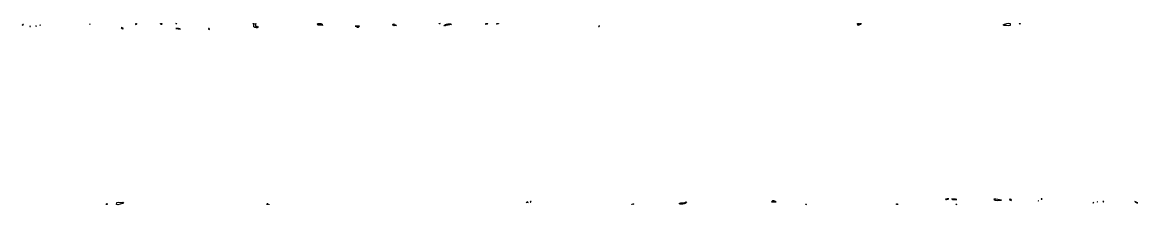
# Model space of a CAD drawing. Header units: centimetres. Extents: x -9.9 to 9.9, y -1.6 to 1.6.
# Drawn here: x -9.23 to 9.8, y -1.56 to 1.56 of the extents above; entities that cross this region are included whole.
import ezdxf

# ---------------------------------------------------------------- set-up
doc = ezdxf.new("R2010")
doc.units = ezdxf.units.CM
doc.header["$MEASUREMENT"] = 0
doc.layers.add('Camada 1', color=7, linetype='Continuous')

msp = doc.modelspace()

# ---------------------------------------------------------------- linework, layer by layer
at = {"layer": 'Camada 1'}
for points, knots in [([(-9.20911, 1.51638), (-9.21742, 1.52421), (-9.22144, 1.52421), (-9.22514, 1.51596), (-9.22514, 1.51596), (-9.22158, 1.53204), (-9.18924, 1.53308), (-9.20911, 1.51638)], [0, 0, 0, 0, 0.33333333, 0.33333333, 0.33333333, 0.33333333, 1, 1, 1, 1]), ([(-8.07204, 1.53371), (-8.07355, 1.53432), (-8.07453, 1.53464), (-8.07627, 1.53556), (-8.07627, 1.53556), (-8.07476, 1.53257), (-8.0746, 1.53093), (-8.07378, 1.52865), (-8.07378, 1.52865), (-8.07318, 1.5303), (-8.07265, 1.53204), (-8.07204, 1.53371), (-8.07204, 1.53371), (-8.07204, 1.53371), (-8.07204, 1.53371), (-8.07204, 1.53371)], [0, 0, 0, 0, 0.2, 0.2, 0.2, 0.2, 0.4, 0.4, 0.4, 0.4, 0.6, 0.6, 0.6, 0.6, 1, 1, 1, 1]), ([(-7.28083, 1.52186), (-7.2794, 1.52866), (-7.27784, 1.53557), (-7.27578, 1.54218), (-7.27578, 1.54218), (-7.27578, 1.54218), (-7.28707, 1.54218), (-7.28707, 1.54218), (-7.28707, 1.54218), (-7.29348, 1.5272), (-7.29136, 1.5204), (-7.28083, 1.52186), (-7.28083, 1.52186), (-7.28083, 1.52186), (-7.28083, 1.52186), (-7.28083, 1.52186)], [0, 0, 0, 0, 0.2, 0.2, 0.2, 0.2, 0.4, 0.4, 0.4, 0.4, 0.6, 0.6, 0.6, 0.6, 1, 1, 1, 1]), ([(-6.85363, 1.52453), (-6.84471, 1.52773), (-6.84482, 1.53527), (-6.84553, 1.54218), (-6.84553, 1.54218), (-6.84553, 1.54218), (-6.86766, 1.54218), (-6.86766, 1.54218), (-6.86766, 1.54218), (-6.86922, 1.52813), (-6.86451, 1.52225), (-6.85363, 1.52453), (-6.85363, 1.52453), (-6.85363, 1.52453), (-6.85363, 1.52453), (-6.85363, 1.52453)], [0, 0, 0, 0, 0.2, 0.2, 0.2, 0.2, 0.4, 0.4, 0.4, 0.4, 0.6, 0.6, 0.6, 0.6, 1, 1, 1, 1]), ([(-6.59186, 1.54215), (-6.59186, 1.54215), (-6.60821, 1.54215), (-6.60821, 1.54215), (-6.60821, 1.54215), (-6.6, 1.54001), (-6.59352, 1.53927), (-6.59186, 1.54215)], [0, 0, 0, 0, 0.33333333, 0.33333333, 0.33333333, 0.33333333, 1, 1, 1, 1]), ([(-5.27735, 1.54215), (-5.27735, 1.54215), (-5.28767, 1.54215), (-5.28767, 1.54215), (-5.28767, 1.54215), (-5.28632, 1.53781), (-5.28484, 1.53371), (-5.2837, 1.52937), (-5.2837, 1.52937), (-5.28156, 1.5335), (-5.27923, 1.53763), (-5.27735, 1.54215)], [0, 0, 0, 0, 0.25, 0.25, 0.25, 0.25, 0.5, 0.5, 0.5, 0.5, 1, 1, 1, 1]), ([(-5.2759, 1.48585), (-5.25214, 1.47492), (-5.22118, 1.46286), (-5.20531, 1.47955), (-5.20531, 1.47955), (-5.20899, 1.50482), (-5.23317, 1.49069), (-5.24714, 1.49667), (-5.24714, 1.49667), (-5.25058, 1.4981), (-5.24259, 1.53988), (-5.24307, 1.54215), (-5.24307, 1.54215), (-5.28492, 1.54432), (-5.28003, 1.52329), (-5.2759, 1.48585), (-5.2759, 1.48585), (-5.2759, 1.48585), (-5.2759, 1.48585), (-5.2759, 1.48585)], [0, 0, 0, 0, 0.16666667, 0.16666667, 0.16666667, 0.16666667, 0.33333333, 0.33333333, 0.33333333, 0.33333333, 0.5, 0.5, 0.5, 0.5, 0.66666667, 0.66666667, 0.66666667, 0.66666667, 1, 1, 1, 1]), ([(-4.18203, 1.51617), (-4.15708, 1.51763), (-4.13237, 1.51606), (-4.10781, 1.51154), (-4.10781, 1.51154), (-4.10194, 1.54681), (-4.15541, 1.54734), (-4.18203, 1.54218), (-4.18203, 1.54218), (-4.19235, 1.53556), (-4.20669, 1.52773), (-4.18203, 1.51617), (-4.18203, 1.51617), (-4.18203, 1.51617), (-4.18203, 1.51617), (-4.18203, 1.51617)], [0, 0, 0, 0, 0.2, 0.2, 0.2, 0.2, 0.4, 0.4, 0.4, 0.4, 0.6, 0.6, 0.6, 0.6, 1, 1, 1, 1]), ([(-2.84631, 1.51183), (-2.86293, 1.52752), (-2.88298, 1.51926), (-2.89912, 1.51874), (-2.89912, 1.51874), (-2.89129, 1.5271), (-2.88732, 1.53112), (-2.88332, 1.53525), (-2.88332, 1.53525), (-2.89136, 1.53464), (-2.89957, 1.53454), (-2.90777, 1.53432), (-2.90777, 1.53432), (-2.89608, 1.48759), (-2.88917, 1.5077), (-2.84631, 1.51183), (-2.84631, 1.51183), (-2.84631, 1.51183), (-2.84631, 1.51183), (-2.84631, 1.51183)], [0, 0, 0, 0, 0.16666667, 0.16666667, 0.16666667, 0.16666667, 0.33333333, 0.33333333, 0.33333333, 0.33333333, 0.5, 0.5, 0.5, 0.5, 0.66666667, 0.66666667, 0.66666667, 0.66666667, 1, 1, 1, 1]), ([(-2.10201, 1.54215), (-2.10201, 1.54215), (-2.11667, 1.54215), (-2.11667, 1.54215), (-2.11667, 1.54215), (-2.1159, 1.5399), (-2.11527, 1.53763), (-2.11455, 1.53535), (-2.11455, 1.53535), (-2.11042, 1.53596), (-2.10619, 1.53763), (-2.10201, 1.54215), (-2.10201, 1.54215), (-2.10201, 1.54215), (-2.10201, 1.54215), (-2.10201, 1.54215)], [0, 0, 0, 0, 0.2, 0.2, 0.2, 0.2, 0.4, 0.4, 0.4, 0.4, 0.6, 0.6, 0.6, 0.6, 1, 1, 1, 1]), ([(-1.90775, 1.52649), (-1.94725, 1.56393), (-2.05303, 1.51503), (-2.02451, 1.49948), (-2.02451, 1.49948), (-1.9849, 1.53268), (-1.93955, 1.50553), (-1.90775, 1.52649), (-1.90775, 1.52649), (-1.90775, 1.52649), (-1.90775, 1.52649), (-1.90775, 1.52649)], [0, 0, 0, 0, 0.25, 0.25, 0.25, 0.25, 0.5, 0.5, 0.5, 0.5, 1, 1, 1, 1]), ([(-1.28368, 1.54215), (-1.28368, 1.54215), (-1.32308, 1.54215), (-1.32308, 1.54215), (-1.32308, 1.54215), (-1.32139, 1.53617), (-1.31983, 1.52998), (-1.3185, 1.52368), (-1.3185, 1.52368), (-1.30458, 1.5271), (-1.29178, 1.53204), (-1.28368, 1.54215), (-1.28368, 1.54215), (-1.28368, 1.54215), (-1.28368, 1.54215), (-1.28368, 1.54215)], [0, 0, 0, 0, 0.2, 0.2, 0.2, 0.2, 0.4, 0.4, 0.4, 0.4, 0.6, 0.6, 0.6, 0.6, 1, 1, 1, 1]), ([(-1.10649, 1.53752), (-1.10469, 1.53948), (-1.10469, 1.54062), (-1.10374, 1.54215), (-1.10374, 1.54215), (-1.11639, 1.54247), (-1.12874, 1.5403), (-1.14091, 1.53585), (-1.14091, 1.53585), (-1.13403, 1.53091), (-1.12342, 1.53019), (-1.10649, 1.53752), (-1.10649, 1.53752), (-1.10649, 1.53752), (-1.10649, 1.53752), (-1.10649, 1.53752)], [0, 0, 0, 0, 0.2, 0.2, 0.2, 0.2, 0.4, 0.4, 0.4, 0.4, 0.6, 0.6, 0.6, 0.6, 1, 1, 1, 1]), ([(5.03793, 1.51183), (5.03917, 1.5172), (5.04042, 1.53019), (5.04145, 1.54215), (5.04145, 1.54215), (5.03711, 1.54236), (5.0211, 1.54421), (5.0179, 1.54072), (5.0179, 1.54072), (5.01618, 1.5176), (5.02288, 1.50802), (5.03793, 1.51183), (5.03793, 1.51183), (5.03793, 1.51183), (5.03793, 1.51183), (5.03793, 1.51183)], [0, 0, 0, 0, 0.2, 0.2, 0.2, 0.2, 0.4, 0.4, 0.4, 0.4, 0.6, 0.6, 0.6, 0.6, 1, 1, 1, 1]), ([(5.08045, 1.54215), (5.08045, 1.54215), (5.05269, 1.54215), (5.05269, 1.54215), (5.05269, 1.54215), (5.05301, 1.53998), (5.0533, 1.53884), (5.05362, 1.53628), (5.05362, 1.53628), (5.06907, 1.51926), (5.07301, 1.53122), (5.08045, 1.54215), (5.08045, 1.54215), (5.08045, 1.54215), (5.08045, 1.54215), (5.08045, 1.54215)], [0, 0, 0, 0, 0.2, 0.2, 0.2, 0.2, 0.4, 0.4, 0.4, 0.4, 0.6, 0.6, 0.6, 0.6, 1, 1, 1, 1]), ([(7.5193, 1.50709), (7.5515, 1.51577), (7.6413, 1.48172), (7.62368, 1.54154), (7.62368, 1.54154), (7.60728, 1.56125), (7.51838, 1.52773), (7.50269, 1.52257), (7.50269, 1.52257), (7.50702, 1.51474), (7.51104, 1.5109), (7.5193, 1.50709), (7.5193, 1.50709), (7.5193, 1.50709), (7.5193, 1.50709), (7.5193, 1.50709)], [0, 0, 0, 0, 0.2, 0.2, 0.2, 0.2, 0.4, 0.4, 0.4, 0.4, 0.6, 0.6, 0.6, 0.6, 1, 1, 1, 1]), ([(7.79994, 1.54215), (7.79994, 1.54215), (7.77684, 1.54215), (7.77684, 1.54215), (7.77684, 1.54215), (7.78023, 1.53895), (7.78311, 1.53474), (7.78592, 1.52937), (7.78592, 1.52937), (7.78962, 1.53339), (7.7951, 1.53741), (7.79994, 1.54215), (7.79994, 1.54215), (7.79994, 1.54215), (7.79994, 1.54215), (7.79994, 1.54215)], [0, 0, 0, 0, 0.2, 0.2, 0.2, 0.2, 0.4, 0.4, 0.4, 0.4, 0.6, 0.6, 0.6, 0.6, 1, 1, 1, 1]), ([(-9.09921, 1.49471), (-9.09932, 1.50275), (-9.09958, 1.50688), (-9.08307, 1.49513), (-9.08307, 1.49513), (-9.09111, 1.49492), (-9.09524, 1.49482), (-9.09921, 1.49471)], [0, 0, 0, 0, 0.33333333, 0.33333333, 0.33333333, 0.33333333, 1, 1, 1, 1]), ([(-8.99401, 1.49741), (-8.99412, 1.50133), (-8.99824, 1.50524), (-8.98591, 1.49762), (-8.98591, 1.49762), (-8.98591, 1.49762), (-8.99004, 1.49741), (-8.99401, 1.49741)], [0, 0, 0, 0, 0.33333333, 0.33333333, 0.33333333, 0.33333333, 1, 1, 1, 1]), ([(-8.92548, 1.50709), (-8.9291, 1.51389), (-8.92307, 1.51587), (-8.91392, 1.51677), (-8.91392, 1.51677), (-8.91789, 1.51588), (-8.92175, 1.51297), (-8.92548, 1.50709)], [0, 0, 0, 0, 0.33333333, 0.33333333, 0.33333333, 0.33333333, 1, 1, 1, 1]), ([(-7.53629, 1.46799), (-7.53277, 1.4881), (-7.51174, 1.46045), (-7.49957, 1.46066), (-7.49957, 1.46066), (-7.51512, 1.42809), (-7.5488, 1.48357), (-7.53629, 1.46799)], [0, 0, 0, 0, 0.33333333, 0.33333333, 0.33333333, 0.33333333, 1, 1, 1, 1]), ([(-6.52796, 1.44788), (-6.55508, 1.45161), (-6.58228, 1.45439), (-6.60919, 1.45788), (-6.60919, 1.45788), (-6.59903, 1.46069), (-6.52066, 1.45407), (-6.52796, 1.44788), (-6.52796, 1.44788), (-6.52796, 1.44788), (-6.52796, 1.44788), (-6.52796, 1.44788)], [0, 0, 0, 0, 0.25, 0.25, 0.25, 0.25, 0.5, 0.5, 0.5, 0.5, 1, 1, 1, 1]), ([(-6.05073, 1.45923), (-6.03856, 1.46357), (-6.03459, 1.45965), (-6.03422, 1.44354), (-6.03422, 1.44354), (-6.05036, 1.44325), (-6.05435, 1.44698), (-6.05073, 1.45923)], [0, 0, 0, 0, 0.33333333, 0.33333333, 0.33333333, 0.33333333, 1, 1, 1, 1]), ([(-3.54759, 1.49648), (-3.51994, 1.49492), (-3.49097, 1.49648), (-3.47332, 1.49701), (-3.47332, 1.49701), (-3.49446, 1.45791), (-3.52306, 1.49307), (-3.54759, 1.49648)], [0, 0, 0, 0, 0.33333333, 0.33333333, 0.33333333, 0.33333333, 1, 1, 1, 1]), ([(0.61465, 1.49019), (0.61261, 1.49019), (0.60415, 1.48998), (0.59859, 1.48987), (0.59859, 1.48987), (0.6065, 1.49823), (0.62219, 1.51463), (0.61465, 1.49019)], [0, 0, 0, 0, 0.33333333, 0.33333333, 0.33333333, 0.33333333, 1, 1, 1, 1]), ([(-7.51173, -1.50688), (-7.54422, -1.51574), (-7.63463, -1.4814), (-7.61682, -1.54173), (-7.61682, -1.54173), (-7.60716, -1.56102), (-7.50522, -1.52583), (-7.49511, -1.52255), (-7.49511, -1.52255), (-7.49946, -1.51482), (-7.50358, -1.5108), (-7.51173, -1.50688), (-7.51173, -1.50688), (-7.51173, -1.50688), (-7.51173, -1.50688), (-7.51173, -1.50688)], [0, 0, 0, 0, 0.2, 0.2, 0.2, 0.2, 0.4, 0.4, 0.4, 0.4, 0.6, 0.6, 0.6, 0.6, 1, 1, 1, 1]), ([(-5.05693, -1.54215), (-5.05693, -1.54215), (-5.0288, -1.54215), (-5.0288, -1.54215), (-5.0288, -1.54215), (-5.02917, -1.53987), (-5.02936, -1.53884), (-5.02983, -1.53617), (-5.02983, -1.53617), (-5.04539, -1.51937), (-5.04933, -1.53122), (-5.05693, -1.54215), (-5.05693, -1.54215), (-5.05693, -1.54215), (-5.05693, -1.54215), (-5.05693, -1.54215)], [0, 0, 0, 0, 0.2, 0.2, 0.2, 0.2, 0.4, 0.4, 0.4, 0.4, 0.6, 0.6, 0.6, 0.6, 1, 1, 1, 1]), ([(-0.62095, -1.50617), (-0.63728, -1.5213), (-0.63339, -1.51141), (-0.62095, -1.50617), (-0.62095, -1.50617), (-0.61053, -1.49667), (-0.60764, -1.4977), (-0.59769, -1.50739), (-0.59769, -1.50739), (-0.60666, -1.50233), (-0.61473, -1.50357), (-0.62095, -1.50617), (-0.62095, -1.50617), (-0.62095, -1.50617), (-0.62095, -1.50617), (-0.62095, -1.50617)], [0, 0, 0, 0, 0.2, 0.2, 0.2, 0.2, 0.4, 0.4, 0.4, 0.4, 0.6, 0.6, 0.6, 0.6, 1, 1, 1, 1]), ([(-0.56139, -1.49027), (-0.55927, -1.49027), (-0.5507, -1.48995), (-0.54509, -1.48995), (-0.54509, -1.48995), (-0.55306, -1.4982), (-0.56899, -1.5145), (-0.56139, -1.49027)], [0, 0, 0, 0, 0.33333333, 0.33333333, 0.33333333, 0.33333333, 1, 1, 1, 1]), ([(1.97787, -1.52625), (2.01737, -1.5644), (2.12381, -1.5149), (2.09532, -1.49934), (2.09532, -1.49934), (2.05555, -1.53265), (2.00972, -1.50543), (1.97787, -1.52625), (1.97787, -1.52625), (1.97787, -1.52625), (1.97787, -1.52625), (1.97787, -1.52625)], [0, 0, 0, 0, 0.25, 0.25, 0.25, 0.25, 0.5, 0.5, 0.5, 0.5, 1, 1, 1, 1]), ([(3.55375, -1.49699), (3.57523, -1.45781), (3.60389, -1.49297), (3.62842, -1.49638), (3.62842, -1.49638), (3.60077, -1.4949), (3.5715, -1.49635), (3.55375, -1.49699)], [0, 0, 0, 0, 0.33333333, 0.33333333, 0.33333333, 0.33333333, 1, 1, 1, 1]), ([(6.51883, -1.45015), (6.53841, -1.44983), (6.55794, -1.44944), (6.57762, -1.44891), (6.57762, -1.44891), (6.54894, -1.45418), (6.51925, -1.46862), (6.51883, -1.45015)], [0, 0, 0, 0, 0.33333333, 0.33333333, 0.33333333, 0.33333333, 1, 1, 1, 1]), ([(6.68367, -1.45706), (6.65271, -1.45756), (6.61393, -1.46016), (6.62869, -1.44767), (6.62869, -1.44767), (6.65602, -1.45148), (6.68306, -1.45458), (6.71039, -1.45778), (6.71039, -1.45778), (6.70438, -1.45952), (6.69438, -1.4586), (6.68367, -1.45706), (6.68367, -1.45706), (6.68367, -1.45706), (6.68367, -1.45706), (6.68367, -1.45706)], [0, 0, 0, 0, 0.2, 0.2, 0.2, 0.2, 0.4, 0.4, 0.4, 0.4, 0.6, 0.6, 0.6, 0.6, 1, 1, 1, 1]), ([(7.34179, -1.45087), (7.38656, -1.44965), (7.43183, -1.46479), (7.47268, -1.47201), (7.47268, -1.47201), (7.41945, -1.46108), (7.3714, -1.49439), (7.34179, -1.45087)], [0, 0, 0, 0, 0.33333333, 0.33333333, 0.33333333, 0.33333333, 1, 1, 1, 1]), ([(7.64368, -1.46809), (7.64016, -1.48791), (7.61913, -1.46036), (7.60685, -1.46066), (7.60685, -1.46066), (7.62243, -1.42798), (7.65635, -1.48347), (7.64368, -1.46809)], [0, 0, 0, 0, 0.33333333, 0.33333333, 0.33333333, 0.33333333, 1, 1, 1, 1]), ([(8.09625, -1.48119), (8.09625, -1.48119), (8.10017, -1.48098), (8.10451, -1.48098), (8.10451, -1.48098), (8.10461, -1.485), (8.10472, -1.48892), (8.09625, -1.48119)], [0, 0, 0, 0, 0.33333333, 0.33333333, 0.33333333, 0.33333333, 1, 1, 1, 1]), ([(8.16083, -1.45563), (8.15279, -1.45563), (8.13649, -1.45616), (8.1525, -1.44769), (8.1525, -1.44769), (8.16062, -1.44746), (8.17682, -1.44314), (8.16083, -1.45563)], [0, 0, 0, 0, 0.33333333, 0.33333333, 0.33333333, 0.33333333, 1, 1, 1, 1]), ([(9.03052, -1.51678), (9.03452, -1.51575), (9.03835, -1.51286), (9.04227, -1.50688), (9.04227, -1.50688), (9.04576, -1.51379), (9.03978, -1.51575), (9.03052, -1.51678)], [0, 0, 0, 0, 0.33333333, 0.33333333, 0.33333333, 0.33333333, 1, 1, 1, 1]), ([(9.10312, -1.49738), (9.10312, -1.49738), (9.10712, -1.49738), (9.11116, -1.49738), (9.11116, -1.49738), (9.11117, -1.5013), (9.11529, -1.50543), (9.10312, -1.49738)], [0, 0, 0, 0, 0.33333333, 0.33333333, 0.33333333, 0.33333333, 1, 1, 1, 1]), ([(9.20078, -1.49511), (9.20893, -1.4949), (9.21295, -1.4949), (9.21697, -1.49461), (9.21697, -1.49461), (9.21721, -1.50286), (9.21729, -1.50688), (9.20078, -1.49511)], [0, 0, 0, 0, 0.33333333, 0.33333333, 0.33333333, 0.33333333, 1, 1, 1, 1]), ([(9.74651, -1.49027), (9.76321, -1.49792), (9.77972, -1.50543), (9.79601, -1.51337), (9.79601, -1.51337), (9.77982, -1.51358), (9.76352, -1.51379), (9.74651, -1.49027)], [0, 0, 0, 0, 0.33333333, 0.33333333, 0.33333333, 0.33333333, 1, 1, 1, 1]), ([(-7.79439, -1.54215), (-7.79439, -1.54215), (-7.77097, -1.54215), (-7.77097, -1.54215), (-7.77097, -1.54215), (-7.77449, -1.53884), (-7.77748, -1.53472), (-7.7802, -1.52926), (-7.7802, -1.52926), (-7.78396, -1.53329), (-7.78952, -1.5372), (-7.79439, -1.54215), (-7.79439, -1.54215), (-7.79439, -1.54215), (-7.79439, -1.54215), (-7.79439, -1.54215)], [0, 0, 0, 0, 0.2, 0.2, 0.2, 0.2, 0.4, 0.4, 0.4, 0.4, 0.6, 0.6, 0.6, 0.6, 1, 1, 1, 1]), ([(-5.01764, -1.54215), (-5.01764, -1.54215), (-5.01388, -1.54215), (-5.01388, -1.54215), (-5.01388, -1.54215), (-5.01502, -1.54009), (-5.01605, -1.53792), (-5.01703, -1.53575), (-5.01703, -1.53575), (-5.01721, -1.53792), (-5.01737, -1.54009), (-5.01764, -1.54215), (-5.01764, -1.54215), (-5.01764, -1.54215), (-5.01764, -1.54215), (-5.01764, -1.54215)], [0, 0, 0, 0, 0.2, 0.2, 0.2, 0.2, 0.4, 0.4, 0.4, 0.4, 0.6, 0.6, 0.6, 0.6, 1, 1, 1, 1]), ([(1.17131, -1.53741), (1.16935, -1.53937), (1.16935, -1.54072), (1.16843, -1.54215), (1.16843, -1.54215), (1.1811, -1.54247), (1.19359, -1.5403), (1.20587, -1.53575), (1.20587, -1.53575), (1.19885, -1.53069), (1.18832, -1.53019), (1.17131, -1.53741), (1.17131, -1.53741), (1.17131, -1.53741), (1.17131, -1.53741), (1.17131, -1.53741)], [0, 0, 0, 0, 0.2, 0.2, 0.2, 0.2, 0.4, 0.4, 0.4, 0.4, 0.6, 0.6, 0.6, 0.6, 1, 1, 1, 1]), ([(4.12988, -1.54215), (4.12988, -1.54215), (4.14835, -1.54215), (4.14835, -1.54215), (4.14835, -1.54215), (4.14163, -1.53617), (4.13557, -1.53329), (4.12988, -1.54215)], [0, 0, 0, 0, 0.33333333, 0.33333333, 0.33333333, 0.33333333, 1, 1, 1, 1]), ([(5.68484, -1.53019), (5.68328, -1.53421), (5.68217, -1.53813), (5.68053, -1.54215), (5.68053, -1.54215), (5.68053, -1.54215), (5.70632, -1.54215), (5.70632, -1.54215), (5.70632, -1.54215), (5.70278, -1.53421), (5.69373, -1.5277), (5.68484, -1.53019), (5.68484, -1.53019), (5.68484, -1.53019), (5.68484, -1.53019), (5.68484, -1.53019)], [0, 0, 0, 0, 0.2, 0.2, 0.2, 0.2, 0.4, 0.4, 0.4, 0.4, 0.6, 0.6, 0.6, 0.6, 1, 1, 1, 1]), ([(6.69314, -1.54215), (6.69314, -1.54215), (6.70954, -1.54215), (6.70954, -1.54215), (6.70954, -1.54215), (6.70129, -1.53988), (6.6947, -1.53916), (6.69314, -1.54215)], [0, 0, 0, 0, 0.33333333, 0.33333333, 0.33333333, 0.33333333, 1, 1, 1, 1])]:
    msp.add_open_spline(points, degree=3, knots=knots, dxfattribs=at)

doc.saveas('drawing.dxf')
